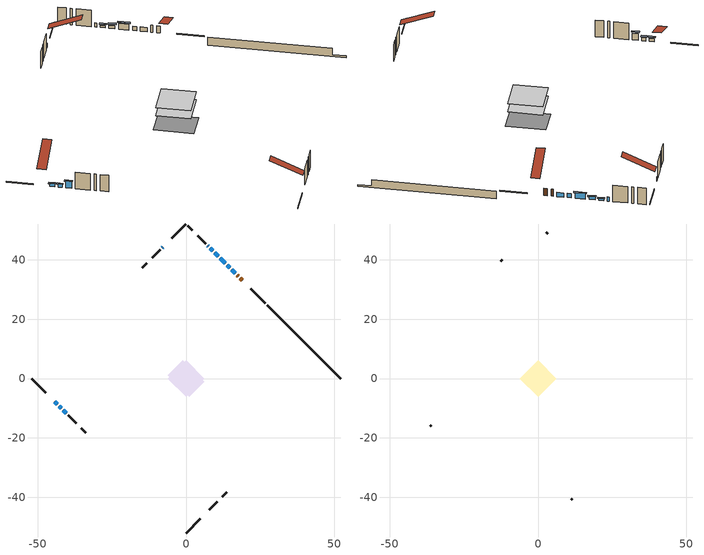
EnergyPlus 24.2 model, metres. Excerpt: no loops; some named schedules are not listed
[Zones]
conditioned space
 floor adiabatic (AdiabaticFloorConstruction): -6.22,0 0,6.22 6.22,0 0,-6.22 z3.71
 floor foundation (Slab1 construction): -6.17,1.07 -1.07,6.17 6.17,-1.07 1.07,-6.17 z-1.07
 wall outside (RimJoist1 construction): 0,-52.08 4.87,-47.2 / -52.08,0 -47.2,-4.87 / 0,52.08 -4.87,47.2 / 26.74,25.33 21.87,30.21 z1.27:1.57
 wall outside (AdiabaticWallConstruction 1): 18.94,33.14 18.27,33.81 / 17.61,34.47 17.24,34.84 z1.27:3.3
 wall outside (AdiabaticWallConstruction): -44.27,-7.81 -43.41,-8.67 / -42.75,-9.32 -42.07,-10.01 / 10.82,41.25 9.74,42.33 z1.27:2.19; 16.58,35.5 15.39,36.69 / 14.73,37.35 13.97,38.11 / 7.57,44.51 7.25,44.82 / -7.81,44.27 -8.08,43.99 z1.27:2.49; -41.41,-10.67 -40.37,-11.71 z1.27:3.3; 13.31,38.77 11.48,40.6 z1.27:2.95; 9.09,42.99 8.23,43.85 z1.27:1.88
 wall outside (Wall1 construction): 7.81,-44.27 10.51,-41.57 / -39.71,-12.36 -37.01,-15.07 / -8.74,43.34 -11.44,40.63 / 6.6,45.48 3.89,48.19 z1.27:6.15
 wall outside (Wall3 construction): 12.24,-39.84 13.75,-38.33 / -35.28,-16.8 -33.77,-18.3 / -13.17,38.9 -14.68,37.4 / 2.16,49.91 0.66,51.42 z1.27:6.15
 wall foundation (FoundationWall1 construction): 27.4,24.68,-1.07 27.4,24.68,1.27 49.61,2.47,1.27 49.61,2.47,-0.56 52.08,0,-0.56 52.08,0,-1.07
 window (WindowConstruction): -44.27,-7.81 -43.41,-8.67 z1.27:2.18
 window (WindowConstruction 6): 16.58,35.5 15.39,36.69 z1.27:2.49
 window (WindowConstruction 7): 14.73,37.35 13.97,38.11 z1.27:2.49
 window (WindowConstruction 1): -42.75,-9.33 -42.07,-10.01 z1.27:2.18
 window (WindowConstruction 2): -41.41,-10.67 -40.37,-11.71 z1.27:3.3
 window (WindowConstruction 3): 13.31,38.77 11.48,40.6 z1.27:2.95
 window (WindowConstruction 4): 10.82,41.25 9.75,42.33 z1.27:2.18
 window (WindowConstruction 5): 9.09,42.99 8.23,43.85 z1.27:1.88
 window (WindowConstruction 8): 7.57,44.51 7.25,44.82 z1.27:2.49
 window (WindowConstruction 9): -7.81,44.27 -8.08,44 z1.27:2.49
 door (Door): 18.94,33.14 18.27,33.81 z1.27:3.3
 door (Door 1): 17.61,34.47 17.24,34.84 z1.27:3.3
 ceiling adiabatic (AdiabaticFloorConstruction): 0,-6.22 6.22,0 0,6.22 -6.22,0 z3.71
attic - vented
 floor to conditioned space (Floor1 construction Reversed): -6.22,0 0,6.22 6.22,0 0,-6.22 z6.15
 wall outside (Wall2 construction): 11.17,-40.91 11.58,-40.49 / -36.35,-15.73 -35.94,-16.14 / -12.1,39.98 -12.52,39.56 / 3.24,48.84 2.82,49.26 z1.27:6.15
 roof outside (Roof1 construction): 7.15,-44.93,6.15 1.17,-38.95,9.67 -0.45,-40.57,9.67 5.53,-46.55,6.15; -44.93,-7.15,6.15 -38.95,-1.17,9.67 -40.57,0.45,9.67 -46.55,-5.53,6.15; -7.15,44.93,6.15 -1.17,38.95,9.67 0.45,40.57,9.67 -5.53,46.55,6.15; 19.6,32.48,6.15 13.62,26.5,9.67 15.24,24.89,9.67 21.21,30.86,6.15
shading: -43.2,-8.88 -44.48,-7.6 -44.91,-8.03 -43.63,-9.31 z2.48; -41.86,-10.22 -42.96,-9.11 -43.39,-9.55 -42.29,-10.65 z2.48; -40.16,-11.92 -41.62,-10.45 -42.05,-10.89 -40.59,-12.35 z3.6; 11.27,40.81 13.52,38.55 13.95,38.99 11.7,41.24 z3.25; 9.53,42.54 11.03,41.04 11.46,41.47 9.96,42.97 z2.48; 8.01,44.06 9.3,42.78 9.73,43.21 8.45,44.49 z2.18
[Building]
Building 1: Terrain=Suburbs
[Site:Location]
Halifax Intl AP_NS: Latitude {deg}=44.88; Longitude {deg}=-63.51; Time Zone {hr}=-4; Elevation {m}=145; Keep Site Location Information=Yes
[Site:GroundTemperature:Shallow]
3.15511, 1.33576, 1.19006, 2.05344, 5.51939, 8.9692, 11.96, 13.8546, 14.0156, 12.4746, 9.56009, 6.2161
[Site:WaterMainsTemperature]
Calculation Method=Schedule; Temperature Schedule=mains temperature schedule
[Material] Roughness=Rough; Thermal Absorptance=0.9
Name | Thickness {m} | Conductivity {W/m-K} | Density {kg/m3} | Specific Heat {J/kg-K} | Solar Absorptance | Visible Absorptance
asphalt or fiberglass shingles | 0.00635 | 0.162714 | 1121.4 | 1465.45 | 0.4 | 0.4
ceiling loosefill ins | 0.254 | 0.0480833 | 16.02 | 1046.75 | 0.7 | 0.7
ceiling stud and cavity | 0.1397 | 0.114154 | 65.682 | 1177.47 | 0.7 | 0.7
concrete 4.0 in. | 0.1016 | 1.803125 | 2242.8 | 837.4 | 0.7 | 0.7
concrete 8.0 in. | 0.2032 | 1.803125 | 2242.8 | 837.4 | 0.7 | 0.7
door material | 0.04445 | 0.188738 | 512.64 | 1214.23 | 0.7 | 0.7
door material 1 | 0.04445 | 0.0451087 | 512.64 | 1214.23 | 0.7 | 0.7
exterior vertical ins | 0.0439632 | 0.029427 | 32.04 | 1214.23 | 0.7 | 0.7
floor covering | 0.0127 | 0.0433444 | 54.468 | 1339.84 | 0.6 | 0.6
floor rigid ins; wall rigid ins 1 | 0.512978 | 0.029427 | 32.04 | 1214.23 | 0.7 | 0.7
floor stud and cavity | 0.1397 | 1.75129 | 37.0049 | 1207.88 | 0.7 | 0.7
furniture material conditioned space 1 | 0.1524 | 0.115458 | 640.8 | 1214.23 | 0.6 | 0.6
gypsum board | 0.0127 | 0.160291 | 801 | 837.4 | 0.6 | 0.6
gypsum board 1 | 0.0127 | 0.160291 | 801 | 837.4 | 0.7 | 0.7
osb sheathing 0.5 in. | 0.0127 | 0.115458 | 512.64 | 1214.23 | 0.7 | 0.7
osb sheathing 0.75 in. | 0.01905 | 0.115458 | 512.64 | 1214.23 | 0.7 | 0.7
osb sheathing 2.0 in. | 0.0508 | 0.115458 | 512.64 | 1214.23 | 0.7 | 0.7
rim joist rigid ins; wall rigid ins | 0.051816 | 0.029427 | 32.04 | 1214.23 | 0.7 | 0.7
rim joist stud and cavity | 0.0508 | 0.0402607 | 125.044 | 1163.47 | 0.6 | 0.6
wall stud and cavity | 0.1397 | 0.217369 | 139.0536 | 1170.24 | 0.7 | 0.7
wall stud and cavity 1 | 0.0889 | 6.1454 | 50.32683 | 1063.81 | 0.6 | 0.6
wall stud and cavity 2 | 0.1397 | 0.265121 | 139.0536 | 1170.24 | 0.7 | 0.7
wall stud and cavity 3 | 0.0889 | 0.380278 | 52.3479 | 1209.89 | 0.7 | 0.7
wall stud and cavity 4 | 0.0889 | 0.391764 | 83.0341 | 1211.67 | 0.7 | 0.7
wood siding | 0.0254 | 0.102417 | 544.68 | 1172.36 | 0.4 | 0.4
wood siding 1 | 0.00254 | 0.102417 | 544.68 | 1172.36 | 0.4 | 0.4
wood siding 2; wood siding 3; wood siding 4 | 0.0254 | 0.102417 | 544.68 | 1172.36 | 0.7 | 0.7
[WindowMaterial:SimpleGlazingSystem]
Name | U-Factor {W/m2-K} | Solar Heat Gain Coefficient
WindowMaterial | 2.080987 | 0.51
WindowMaterial 1 | 2.12187 | 0.48
WindowMaterial 2 | 2.98833 | 0.58
WindowMaterial 3 | 2.89067 | 0.66
WindowMaterial 4 | 2.94348 | 0.59
WindowMaterial 5 | 2.38249 | 0.58
WindowMaterial 6 | 2.93609 | 0.61
WindowMaterial 7 | 2.94802 | 0.59
WindowMaterial 8 | 2.8214 | 0.33
WindowMaterial 9 | 4.33629 | 0.65
[Construction]
AdiabaticFloorConstruction: floor stud and cavity, floor rigid ins, osb sheathing 0.75 in., floor covering
AdiabaticWallConstruction: wood siding 3, wall rigid ins 1, wall stud and cavity 3, gypsum board
AdiabaticWallConstruction 1: wood siding 4, wall rigid ins 1, wall stud and cavity 3, gypsum board
Door: door material
Door 1: door material 1
Floor1 construction Reversed: gypsum board, ceiling stud and cavity, ceiling loosefill ins
FoundationWall1 construction: concrete 8.0 in., gypsum board 1
furniture construction conditioned space 1: furniture material conditioned space 1
PartitionWallConstruction: gypsum board, wall stud and cavity 4, gypsum board
RimJoist1 construction: wood siding 2, rim joist rigid ins, osb sheathing 2.0 in., rim joist stud and cavity
Roof1 construction: asphalt or fiberglass shingles
Slab1 construction: concrete 4.0 in.
Wall1 construction: wood siding, wall rigid ins, osb sheathing 0.5 in., wall stud and cavity, gypsum board
Wall2 construction: wood siding 1, wall stud and cavity 1
Wall3 construction: wood siding, wall rigid ins, osb sheathing 0.5 in., wall stud and cavity 2, gypsum board
WindowConstruction: WindowMaterial
WindowConstruction 1: WindowMaterial 1
WindowConstruction 2: WindowMaterial 2
WindowConstruction 3: WindowMaterial 3
WindowConstruction 4: WindowMaterial 4
WindowConstruction 5: WindowMaterial 5
WindowConstruction 6: WindowMaterial 6
WindowConstruction 7: WindowMaterial 7
WindowConstruction 8: WindowMaterial 8
WindowConstruction 9: WindowMaterial 9
[Zone] Multiplier=1; Part of Total Floor Area=Yes
Name | Volume {m3}
attic - vented | 43.6672
conditioned space | 376.8
[Space]
Name | Zone | Volume {m3}
attic - vented 1 | attic - vented | 43.6672
conditioned space 1 | conditioned space | 376.8
[ZoneInfiltration:EffectiveLeakageArea]
infil attic - vented 1: Zone or Space=attic - vented 1; Schedule=Always On Discrete; Effective Air Leakage Area {cm2}=2773.25; Stack Coefficient=0.000584063; Wind Coefficient=1.63286e-05
[ZoneMixing]
whole house fan mix: Zone or Space=attic - vented; Schedule=Always On Continuous; Design Flow Rate Calculation Method=Flow/Zone; Design Flow Rate {m3/s}=0; Source Zone or Space=conditioned space
[SurfaceProperty:ExposedFoundationPerimeter]
Slab1: Exposed Perimeter Calculation Method=TotalExposedPerimeter; Total Exposed Perimeter {m}=34.897
[InternalMass] Zone or ZoneList=conditioned space; Space or SpaceList=conditioned space 1
Name | Construction | Surface Area {m2}
furniture mass conditioned space 1 | furniture construction conditioned space 1 | 60.4921
partition wall mass | PartitionWallConstruction | 151.23
[Lights]
interior lighting: Zone or ZoneList or Space or SpaceList=conditioned space 1; Schedule=interior lighting schedule; Design Level Calculation Method=LightingLevel; Lighting Level {W}=343.2; Return Air Fraction=0; Fraction Radiant=0.6; Fraction Visible=0.2; Fraction Replaceable=1
[People]
occupants: Zone or ZoneList or Space or SpaceList=conditioned space 1; Number of People Schedule=occupants schedule; Number of People Calculation Method=People; Number of People=3; Fraction Radiant=0.314171; Sensible Heat Fraction=0.56303; Activity Level Schedule=occupants activity schedule; Carbon Dioxide Generation Rate {m3/s-W}=0; Enable ASHRAE 55 Comfort Warnings=No; Mean Radiant Temperature Calculation Type=EnclosureAveraged
[ElectricEquipment] Zone or ZoneList or Space or SpaceList=conditioned space 1; Design Level Calculation Method=EquipmentLevel
Name | Schedule | Design Level {W} | Fraction Latent | Fraction Radiant | Fraction Lost
clothes dryer | clothes dryer schedule | 140.772 | 0.015 | 0.081 | 0.85
clothes washer | clothes washer schedule | 32.1985 | 0.03 | 0.162 | 0.7
cooking range | cooking range schedule | 215.147 | 0.08 | 0.432 | 0.2
dishwasher | dishwasher schedule | 66.8632 | 0.3 | 0.18 | 0.4
fridge | fridge schedule | 72.9452 | 0 | 0.6 | 0
mech vent bath fan 0 | mech vent bath fan 0 schedule | 25.1 | 0 | 0 | 1
mech vent bath fan 1 | mech vent bath fan 1 schedule | 25.1 | 0 | 0 | 1
mech vent house fan | mech vent house fan schedule | 21.08 | 0 | 0 | 0.5
mech vent house fan cfis | mech vent house fan cfis schedule | 0 | 0 | 0 | 0
misc plug loads | misc plug loads schedule | 494.7 | 0.045 | 0.513 | 0.1
whole house fan | Always On Discrete | 0 | 0 | 0 | 1
[OtherEquipment] Zone or ZoneList or Space or SpaceList=conditioned space 1; Design Level Calculation Method=EquipmentLevel
Name | Fuel Type | Schedule | Design Level {W} | Fraction Latent | Fraction Radiant | Fraction Lost
clothes dryer 1 | Electricity | clothes dryer schedule | 0 | 0.015 | 0.081 | 0.85
cooking range 1 | Electricity | cooking range schedule | 0 | 0.08 | 0.432 | 0.2
general water use latent | None | general water use schedule | 62.594 | 1 | 0 | 0
general water use sensible | None | general water use schedule | -61.6891 | 0 | 0.6 | 0
mech vent house fan latent load | None | Always On Discrete | 0 | 1 | 0 | 0
mech vent house fan sensible load | None | Always On Discrete | 0 | 0 | 0 | 0
water heater energy adjustment1 | Electricity | Always On Discrete | 0.01 | 0 | 0 | 1
[ZoneInfiltration:DesignFlowRate] Zone or ZoneList or Space or SpaceList=conditioned space 1; Schedule=Always On Discrete; Design Flow Rate Calculation Method=Flow/Zone; Design Flow Rate {m3/s}=0
infil flow; natural vent flow; whole house fan flow
[ZoneControl:Thermostat]
conditioned space Thermostat: Zone or ZoneList=conditioned space; Control Type Schedule=conditioned space Thermostat Schedule; Control 1=conditioned space temperature setpoint; Temperature Difference Between Cutout And Setpoint {deltaC}=0
[ZoneHVAC:Baseboard:Convective:Electric]
electric baseboard: Availability Schedule=Always On Discrete; Heating Design Capacity {W}=7241.49; Efficiency=1
[AirLoopHVAC:UnitarySystem]
unit heater unitary system: Control Type=Load; Controlling Zone or Thermostat Location=conditioned space; Dehumidification Control Type=None; Availability Schedule=Always On Discrete; Supply Fan=unit heater supply fan; Fan Placement=BlowThrough; Supply Air Fan Operating Mode Schedule=unit heater auto fan schedule; Heating Coil=unit heater htg coil; DX Heating Coil Sizing Ratio=1; Use DOAS DX Cooling Coil=No; Minimum Supply Air Temperature {C}=2; Latent Load Control=SensibleOnlyLoadControl; Cooling Supply Air Flow Rate Method=None; Heating Supply Air Flow Rate Method=SupplyAirFlowRate; Heating Supply Air Flow Rate {m3/s}=0.00141584; No Load Supply Air Flow Rate Method=SupplyAirFlowRate; No Load Supply Air Flow Rate {m3/s}=0; No Load Supply Air Flow Rate Control Set To Low Speed=Yes; Maximum Supply Air Temperature {C}=48.8889; Maximum Outdoor Dry-Bulb Temperature for Supplemental Heater Operation {C}=21; Ancillary On-Cycle Electric Power {W}=0; Ancillary Off-Cycle Electric Power {W}=0
[Fan:SystemModel]
unit heater supply fan: Availability Schedule=Always On Discrete; Design Maximum Air Flow Rate {m3/s}=0.00141584; Speed Control Method=Discrete; Electric Power Minimum Flow Rate Fraction=0.2; Design Pressure Rise {Pa}=500; Motor Efficiency=1; Motor In Air Stream Fraction=1; Design Electric Power Consumption {W}=Autosize; Design Power Sizing Method=PowerPerFlow; Electric Power Per Unit Flow Rate {W/(m3/s)}=1e-06; Electric Power Per Unit Flow Rate Per Unit Pressure {W/((m3/s)-Pa)}=1.66667; Fan Total Efficiency=0.7; Motor Loss Radiative Fraction=0; Number of Speeds=1; Speed Flow Fraction 1=1; Speed Electric Power Fraction 1=1
[Coil:Heating:Fuel]
unit heater htg coil: Availability Schedule=Always On Discrete; Fuel Type=OtherFuel2; Burner Efficiency=0.75; Nominal Capacity {W}=0.293071; On Cycle Parasitic Electric Load {W}=0; Off Cycle Parasitic Fuel Load {W}=0
[Zone equipment]
conditioned space: electric baseboard, unit heater unitary system
[Foundation:Kiva]
Foundation Kiva 1: Initial Indoor Air Temperature {C}=18; Wall Height Above Grade {m}=1.27001; Wall Depth Below Slab {m}=0.2032; Custom Block Material Name 1=exterior vertical ins; Custom Block Depth 1 {m}=2.34001; Custom Block X Position 1 {m}=0.2159; Custom Block Z Position 1 {m}=0
[Foundation:Kiva:Settings]
Soil Conductivity {W/m-K}=0.849921; Soil Density {kg/m3}=1842.3; Soil Specific Heat {J/kg-K}=418.7; Ground Solar Absorptivity=0.9; Ground Thermal Absorptivity=0.9; Ground Surface Roughness {m}=0.03; Far-Field Width {m}=40; Deep-Ground Boundary Condition=ZeroFlux; Deep-Ground Depth {m}=40; Minimum Cell Dimension {m}=0.2; Maximum Cell Growth Coefficient=3; Simulation Timestep=Timestep
[Exterior:Lights]
exterior lighting: Schedule=exterior lighting schedule; Design Level {W}=75.6
[EnergyManagementSystem:GlobalVariable]
infil_program_Qfan
infil_program_Qinf
natural_vent_program_Qnv
natural_vent_program_Qwhf
[EnergyManagementSystem:Sensor]
Name | Output:Variable or Output:Meter Index Key | Output:Variable or Output:Meter
airflow_gain | infil flow | Infiltration Sensible Heat Gain Energy
airflow_gain_1 | natural vent flow | Infiltration Sensible Heat Gain Energy
airflow_gain_2 | whole house fan flow | Infiltration Sensible Heat Gain Energy
airflow_loss | infil flow | Infiltration Sensible Heat Loss Energy
airflow_loss_1 | natural vent flow | Infiltration Sensible Heat Loss Energy
airflow_loss_2 | whole house fan flow | Infiltration Sensible Heat Loss Energy
clg_load_cond |  | Cooling:EnergyTransfer:Zone:CONDITIONED SPACE
clg_sp_s; clg_sp_s_1 | cooling setpoint | Schedule Value
clothes_dryer_exhaust_0_sch_s | clothes dryer exhaust 0 schedule | Schedule Value
conditioned_space_clg_unmet_s | conditioned space | Zone Cooling Setpoint Not Met Time
conditioned_space_htg_unmet_s | conditioned space | Zone Heating Setpoint Not Met Time
cool_season | cooling season schedule | Schedule Value
fridge_tin_s | conditioned space | Zone Mean Air Temperature
htg_load_cond |  | Heating:EnergyTransfer:Zone:CONDITIONED SPACE
htg_sp_s; htg_sp_s_1 | heating setpoint | Schedule Value
ig_ee_conv | clothes dryer | Electric Equipment Convective Heating Energy
ig_ee_conv_2 | cooking range | Electric Equipment Convective Heating Energy
ig_ee_conv_4 | fridge | Electric Equipment Convective Heating Energy
ig_ee_conv_5 | misc plug loads | Electric Equipment Convective Heating Energy
ig_ee_conv_6 | whole house fan | Electric Equipment Convective Heating Energy
ig_ee_rad | clothes dryer | Electric Equipment Radiant Heating Energy
ig_ee_rad_2 | cooking range | Electric Equipment Radiant Heating Energy
ig_ee_rad_4 | fridge | Electric Equipment Radiant Heating Energy
ig_ee_rad_5 | misc plug loads | Electric Equipment Radiant Heating Energy
ig_ee_rad_6 | whole house fan | Electric Equipment Radiant Heating Energy
ig_lgt_conv | interior lighting | Lights Convective Heating Energy
ig_lgt_rad | interior lighting | Lights Radiant Heating Energy
ig_lgt_vis | interior lighting | Lights Visible Radiation Heating Energy
ig_oe_conv | clothes dryer 1 | Other Equipment Convective Heating Energy
ig_oe_conv_1 | cooking range 1 | Other Equipment Convective Heating Energy
ig_oe_conv_2 | general water use latent | Other Equipment Convective Heating Energy
ig_oe_conv_3 | general water use sensible | Other Equipment Convective Heating Energy
ig_oe_conv_4 | water heater energy adjustment1 | Other Equipment Convective Heating Energy
ig_oe_rad | clothes dryer 1 | Other Equipment Radiant Heating Energy
ig_oe_rad_1 | cooking range 1 | Other Equipment Radiant Heating Energy
ig_oe_rad_2 | general water use latent | Other Equipment Radiant Heating Energy
ig_oe_rad_3 | general water use sensible | Other Equipment Radiant Heating Energy
ig_oe_rad_4 | water heater energy adjustment1 | Other Equipment Radiant Heating Energy
ig_ppl_conv | occupants | People Convective Heating Energy
ig_ppl_rad | occupants | People Radiant Heating Energy
im_conv | furniture mass conditioned space 1 | Surface Inside Face Convection Heat Gain Energy
im_conv_1 | partition wall mass | Surface Inside Face Convection Heat Gain Energy
im_ig | furniture mass conditioned space 1 | Surface Inside Face Internal Gains Radiation Heat Gain Energy
im_ig_1 | partition wall mass | Surface Inside Face Internal Gains Radiation Heat Gain Energy
im_lgt | furniture mass conditioned space 1 | Surface Inside Face Lights Radiation Heat Gain Energy
im_lgt_1 | partition wall mass | Surface Inside Face Lights Radiation Heat Gain Energy
im_sol | furniture mass conditioned space 1 | Surface Inside Face Solar Radiation Heat Gain Energy
im_sol_1 | partition wall mass | Surface Inside Face Solar Radiation Heat Gain Energy
im_surf | furniture mass conditioned space 1 | Surface Inside Face Net Surface Thermal Radiation Heat Gain Energy
im_surf_1 | partition wall mass | Surface Inside Face Net Surface Thermal Radiation Heat Gain Energy
mech_vent_bath_fan_0_sch_s | mech vent bath fan 0 schedule | Schedule Value
mech_vent_bath_fan_1_sch_s | mech vent bath fan 1 schedule | Schedule Value
mv_conv | mech vent bath fan 0 | Electric Equipment Convective Heating Energy
mv_conv_1 | mech vent bath fan 1 | Electric Equipment Convective Heating Energy
mv_conv_2 | mech vent house fan | Electric Equipment Convective Heating Energy
mv_conv_3 | mech vent house fan cfis | Electric Equipment Convective Heating Energy
mv_conv_4 | mech vent house fan latent load | Other Equipment Convective Heating Energy
mv_conv_5 | mech vent house fan sensible load | Other Equipment Convective Heating Energy
mv_rad | mech vent bath fan 0 | Electric Equipment Radiant Heating Energy
mv_rad_1 | mech vent bath fan 1 | Electric Equipment Radiant Heating Energy
mv_rad_2 | mech vent house fan | Electric Equipment Radiant Heating Energy
mv_rad_3 | mech vent house fan cfis | Electric Equipment Radiant Heating Energy
mv_rad_4 | mech vent house fan latent load | Other Equipment Radiant Heating Energy
mv_rad_5 | mech vent house fan sensible load | Other Equipment Radiant Heating Energy
natural_vent_s | natural vent schedule | Schedule Value
out_pb_s |  | Site Outdoor Air Barometric Pressure
out_wt_s |  | Site Outdoor Air Humidity Ratio
site_vw_s |  | Site Wind Speed
ss_back_out | Window1 | Surface Window Shortwave from Zone Back Out Window Heat Transfer Rate
ss_back_out_1 | Window10 | Surface Window Shortwave from Zone Back Out Window Heat Transfer Rate
ss_back_out_2 | Window11 | Surface Window Shortwave from Zone Back Out Window Heat Transfer Rate
ss_back_out_3 | Window2 | Surface Window Shortwave from Zone Back Out Window Heat Transfer Rate
ss_back_out_4 | Window3 | Surface Window Shortwave from Zone Back Out Window Heat Transfer Rate
ss_back_out_5 | Window4 | Surface Window Shortwave from Zone Back Out Window Heat Transfer Rate
ss_back_out_6 | Window5 | Surface Window Shortwave from Zone Back Out Window Heat Transfer Rate
ss_back_out_7 | Window6 | Surface Window Shortwave from Zone Back Out Window Heat Transfer Rate
ss_back_out_8 | Window7 | Surface Window Shortwave from Zone Back Out Window Heat Transfer Rate
ss_back_out_9 | Window9 | Surface Window Shortwave from Zone Back Out Window Heat Transfer Rate
ss_conv | Door1 | Surface Inside Face Convection Heat Gain Energy
ss_conv_1 | Door2 | Surface Inside Face Convection Heat Gain Energy
ss_conv_10 | Window7 | Surface Inside Face Convection Heat Gain Energy
ss_conv_11 | Window9 | Surface Inside Face Convection Heat Gain Energy
ss_conv_2 | Window1 | Surface Inside Face Convection Heat Gain Energy
ss_conv_3 | Window10 | Surface Inside Face Convection Heat Gain Energy
ss_conv_4 | Window11 | Surface Inside Face Convection Heat Gain Energy
ss_conv_5 | Window2 | Surface Inside Face Convection Heat Gain Energy
ss_conv_6 | Window3 | Surface Inside Face Convection Heat Gain Energy
ss_conv_7 | Window4 | Surface Inside Face Convection Heat Gain Energy
ss_conv_8 | Window5 | Surface Inside Face Convection Heat Gain Energy
ss_conv_9 | Window6 | Surface Inside Face Convection Heat Gain Energy
ss_ig | Door1 | Surface Inside Face Internal Gains Radiation Heat Gain Energy
ss_ig_1 | Door2 | Surface Inside Face Internal Gains Radiation Heat Gain Energy
ss_ig_10 | Window7 | Surface Inside Face Internal Gains Radiation Heat Gain Energy
ss_ig_11 | Window9 | Surface Inside Face Internal Gains Radiation Heat Gain Energy
ss_ig_2 | Window1 | Surface Inside Face Internal Gains Radiation Heat Gain Energy
ss_ig_3 | Window10 | Surface Inside Face Internal Gains Radiation Heat Gain Energy
ss_ig_4 | Window11 | Surface Inside Face Internal Gains Radiation Heat Gain Energy
ss_ig_5 | Window2 | Surface Inside Face Internal Gains Radiation Heat Gain Energy
ss_ig_6 | Window3 | Surface Inside Face Internal Gains Radiation Heat Gain Energy
ss_ig_7 | Window4 | Surface Inside Face Internal Gains Radiation Heat Gain Energy
ss_ig_8 | Window5 | Surface Inside Face Internal Gains Radiation Heat Gain Energy
ss_ig_9 | Window6 | Surface Inside Face Internal Gains Radiation Heat Gain Energy
ss_lgt | Door1 | Surface Inside Face Lights Radiation Heat Gain Energy
ss_lgt_1 | Door2 | Surface Inside Face Lights Radiation Heat Gain Energy
ss_sol | Door1 | Surface Inside Face Solar Radiation Heat Gain Energy
ss_sol_1 | Door2 | Surface Inside Face Solar Radiation Heat Gain Energy
ss_surf | Door1 | Surface Inside Face Net Surface Thermal Radiation Heat Gain Energy
ss_surf_1 | Door2 | Surface Inside Face Net Surface Thermal Radiation Heat Gain Energy
ss_surf_10 | Window7 | Surface Inside Face Net Surface Thermal Radiation Heat Gain Energy
ss_surf_11 | Window9 | Surface Inside Face Net Surface Thermal Radiation Heat Gain Energy
ss_surf_2 | Window1 | Surface Inside Face Net Surface Thermal Radiation Heat Gain Energy
ss_surf_3 | Window10 | Surface Inside Face Net Surface Thermal Radiation Heat Gain Energy
ss_surf_4 | Window11 | Surface Inside Face Net Surface Thermal Radiation Heat Gain Energy
ss_surf_5 | Window2 | Surface Inside Face Net Surface Thermal Radiation Heat Gain Energy
ss_surf_6 | Window3 | Surface Inside Face Net Surface Thermal Radiation Heat Gain Energy
ss_surf_7 | Window4 | Surface Inside Face Net Surface Thermal Radiation Heat Gain Energy
ss_surf_8 | Window5 | Surface Inside Face Net Surface Thermal Radiation Heat Gain Energy
ss_surf_9 | Window6 | Surface Inside Face Net Surface Thermal Radiation Heat Gain Energy
ss_trans_in | Window1 | Surface Window Transmitted Solar Radiation Rate
ss_trans_in_1 | Window10 | Surface Window Transmitted Solar Radiation Rate
ss_trans_in_2 | Window11 | Surface Window Transmitted Solar Radiation Rate
ss_trans_in_3 | Window2 | Surface Window Transmitted Solar Radiation Rate
ss_trans_in_4 | Window3 | Surface Window Transmitted Solar Radiation Rate
ss_trans_in_5 | Window4 | Surface Window Transmitted Solar Radiation Rate
ss_trans_in_6 | Window5 | Surface Window Transmitted Solar Radiation Rate
ss_trans_in_7 | Window6 | Surface Window Transmitted Solar Radiation Rate
ss_trans_in_8 | Window7 | Surface Window Transmitted Solar Radiation Rate
ss_trans_in_9 | Window9 | Surface Window Transmitted Solar Radiation Rate
ss_trans_out | Window1 | Surface Inside Face Initial Transmitted Diffuse Transmitted Out Window Solar Radiation Rate
ss_trans_out_1 | Window10 | Surface Inside Face Initial Transmitted Diffuse Transmitted Out Window Solar Radiation Rate
ss_trans_out_2 | Window11 | Surface Inside Face Initial Transmitted Diffuse Transmitted Out Window Solar Radiation Rate
ss_trans_out_3 | Window2 | Surface Inside Face Initial Transmitted Diffuse Transmitted Out Window Solar Radiation Rate
ss_trans_out_4 | Window3 | Surface Inside Face Initial Transmitted Diffuse Transmitted Out Window Solar Radiation Rate
ss_trans_out_5 | Window4 | Surface Inside Face Initial Transmitted Diffuse Transmitted Out Window Solar Radiation Rate
ss_trans_out_6 | Window5 | Surface Inside Face Initial Transmitted Diffuse Transmitted Out Window Solar Radiation Rate
